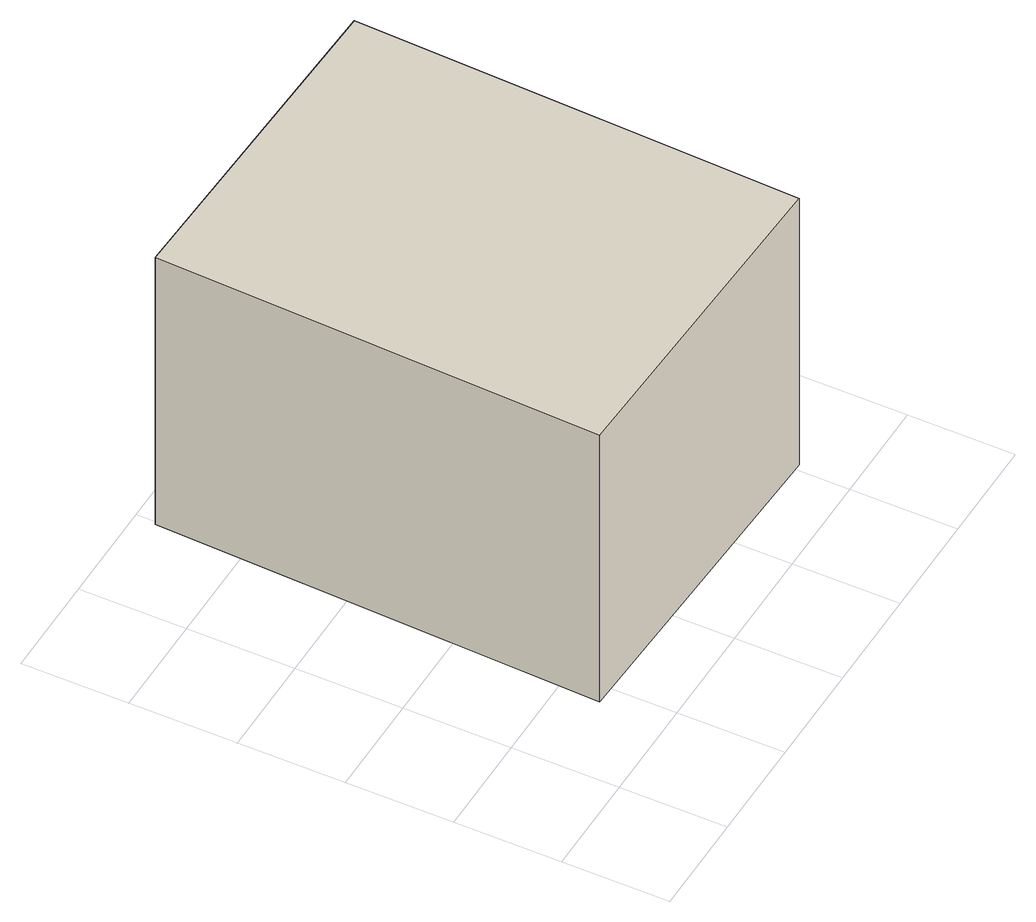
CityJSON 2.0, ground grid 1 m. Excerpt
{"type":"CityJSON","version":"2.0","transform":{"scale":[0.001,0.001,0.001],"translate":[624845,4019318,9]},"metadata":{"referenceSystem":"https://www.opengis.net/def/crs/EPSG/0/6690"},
"CityObjects":{
"building1":{"type":"Building","attributes":{"class":"3001","usage":"454","storeysAboveGround":9999,"RiverFloodingRiskAttribute.description":"2","RiverFloodingRiskAttribute.rank":"2","RiverFloodingRiskAttribute.depth":2.5,"RiverFloodingRiskAttribute.adminType":"2","RiverFloodingRiskAttribute.scale":"2","BuildingDetailAttribute.buildingStructureType":"611","BuildingDetailAttribute.buildingStructureOrgType":"Null","BuildingDetailAttribute.urbanPlanType":"21","BuildingDetailAttribute.districtsAndZonesType":"Null","BuildingDetailAttribute.landUseType":"214","BuildingDetailAttribute.orgUsage":"21","BuildingDetailAttribute.specifiedBuildingCoverageRate":-9999,"BuildingDetailAttribute.specifiedFloorAreaRate":-9999,"BuildingDetailAttribute.surveyYear":2023,"BuildingIDAttribute.prefecture":"17","BuildingIDAttribute.city":"17206"},"geometry":[{"type":"Solid","lod":"1","boundaries":[[[[0,1,2,3]],[[2,4,5,3]],[[1,6,4,2]],[[0,7,6,1]],[[3,5,7,0]],[[4,6,7,5]]]]}]}
},
"vertices":[
[4065,500,381],[822,617,381],[978,4811,381],[4221,4694,381],[978,4811,3381],[4221,4694,3381],[822,617,3381],[4065,500,3381]
]}
